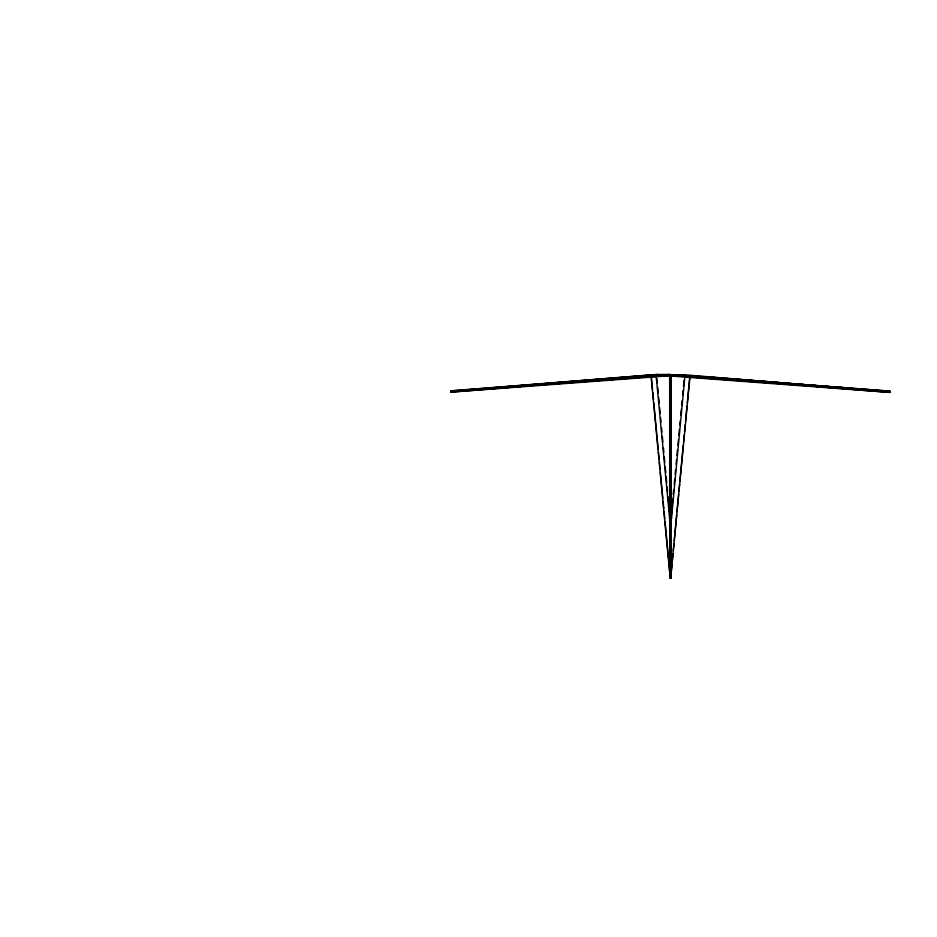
<?xml version="1.0" encoding="UTF-8"?>
<svg xmlns="http://www.w3.org/2000/svg" width="937" height="937" viewBox="0 0 937 937"><rect width="100%" height="100%" fill="white"/><g stroke="black" fill="none" stroke-linecap="round" stroke-linejoin="round"><path stroke-width="1.41" d="M684.256 375.257L890.15 391.174L890.045 392.439L670.869 376.03L670.658 374.964L670.658 578.398L689.972 376.979M670.869 376.03L670.904 518.548L669.65 518.653L656.123 375.76M670.904 578.422L670.915 375.268L684.549 374.765L683.741 375.21M839.751 387.496L689.878 375.257L651.18 374.941L485.471 388.328M671.337 511.649L671.618 508.744M671.314 514.741L671.864 508.826M672.274 504.621L672.825 498.718M673.234 494.513L673.644 490.063M674.195 484.394L674.734 478.62M675.144 474.286L675.554 469.847M676.104 464.166L676.514 459.751M676.924 455.499L677.463 449.643M677.884 445.391L678.423 439.547M678.845 435.272L679.384 429.439M679.793 425.164L680.192 420.783M680.754 415.044L681.293 409.235M681.714 404.936L682.113 400.567M682.663 394.817L683.061 390.471M683.495 386.149L684.022 380.363M670.154 518.864L671.419 518.969L684.935 376.077M670.658 578.398L672.028 563.91M672.297 561.005L672.989 553.767M673.258 550.862L673.949 543.612M674.218 540.719L676.69 514.636M676.971 511.731L678.611 494.349M678.88 491.445L679.571 484.195M679.84 481.302L683.272 445.075M683.553 442.17L684.233 434.92M684.514 432.027L685.193 424.777M685.474 421.884L686.973 405.944M687.254 403.039L689.726 376.955M670.658 374.964L450.955 391.361L458.146 390.729M462.456 390.354L471.088 389.593M473.958 389.335L482.59 388.574M890.115 391.678L670.154 375.21L450.966 391.619L458.158 390.987M462.48 390.6L471.1 389.839M475.422 389.464L482.614 388.832M488.364 388.328L494.115 387.813M498.437 387.438L505.629 386.805M656.825 375.198L656.509 374.46L670.084 374.46L670.189 375.714L451.013 392.123L450.908 390.858L656.767 374.437L657.06 375.257M509.986 386.454L517.271 385.88M521.64 385.529L528.913 384.943M533.282 384.603L540.555 384.018M544.924 383.666L552.209 383.092M556.578 382.741L563.851 382.155M568.22 381.816L576.958 381.113M579.862 380.879L588.6 380.188M591.516 379.953L600.242 379.262M603.159 379.028L611.896 378.325M614.801 378.091L623.538 377.4M626.455 377.166L635.181 376.475M638.097 376.241L646.835 375.538M450.955 391.361L458.193 390.788M462.55 390.436L471.241 389.745M475.598 389.394L481.395 388.937M487.193 388.468L494.443 387.895M500.241 387.426L506.039 386.969M511.836 386.501L517.634 386.044M523.432 385.575L529.229 385.119M535.027 384.65L540.836 384.193M546.634 383.725L553.884 383.151M558.229 382.8L564.027 382.343M569.825 381.874L577.075 381.3M582.873 380.844L588.67 380.375M594.468 379.918L600.266 379.45M606.063 378.993L611.861 378.525M617.67 378.068L623.468 377.599M629.266 377.142L635.063 376.674M640.861 376.217L646.659 375.749M656.802 374.941L652.644 374.941M450.966 391.619L458.263 391.034M462.632 390.682L471.381 389.991M475.762 389.64L481.595 389.171M487.427 388.703L494.713 388.129M500.545 387.66L504.926 387.309M513.675 386.618L518.044 386.267M525.341 385.681L528.257 385.447M538.459 384.638L541.375 384.404M550.124 383.702L553.041 383.467M561.79 382.776L564.706 382.542M573.456 381.839L576.372 381.605M585.121 380.914L588.038 380.68M596.787 379.977L599.703 379.754M608.453 379.052L611.369 378.817M620.118 378.126L623.035 377.892M631.784 377.189L634.7 376.955M643.45 376.264L646.366 376.03M657.317 374.894L656.579 375.21M451.013 392.123L497.676 388.398M500.499 388.176L509.341 387.461M513.593 387.133L521.007 386.536M525.224 386.196L532.673 385.611M538.318 385.154L544.338 384.674M549.949 384.229L557.222 383.643M563.043 383.186L568.864 382.718M576.126 382.144L580.495 381.792M587.768 381.207L592.453 380.832M599.739 380.258L604.119 379.907M612.868 379.204L615.785 378.981M662.881 375.76L670.189 375.714M670.154 578.106L670.4 374.941L670.154 578.106L651.086 376.662M450.908 390.858L670.084 374.46M670.904 374.894L651.192 375.198M670.974 374.765L890.15 391.174M670.904 375.526L890.091 391.924M689.866 375.503L698.592 376.205M702.961 376.557L710.246 377.131M713.151 377.365L721.888 378.056M726.257 378.407L733.53 378.993M736.447 379.227L745.184 379.918M749.541 380.27L756.827 380.844M759.731 381.078L768.469 381.781M772.838 382.12L780.123 382.706M784.48 383.057L793.217 383.748M796.134 383.983L804.86 384.685M807.776 384.908L816.514 385.611M819.418 385.845L828.156 386.536M831.072 386.77L835.441 387.122M690.054 375.714L695.851 376.182M701.649 376.639L707.447 377.107M713.244 377.564L719.042 378.033M726.292 378.607L732.09 379.075M736.435 379.415L743.685 380M749.483 380.457L755.292 380.926M761.09 381.382L766.888 381.851M772.685 382.308L778.483 382.776M784.281 383.233L790.078 383.702M795.876 384.158L801.674 384.627M807.471 385.084L813.269 385.552M819.079 386.009L824.876 386.466M832.126 387.051L836.472 387.391M842.269 387.859L849.519 388.433M855.317 388.902L861.115 389.359M866.912 389.827L874.162 390.401M878.508 390.752L887.21 391.443L878.601 390.659M690.323 375.995L693.239 376.229M701.989 376.92L704.905 377.154M713.654 377.857L716.571 378.091M725.32 378.782L728.236 379.017M736.986 379.719L739.902 379.942M748.651 380.645L751.568 380.879M760.317 381.582L763.233 381.804M771.983 382.507L774.899 382.741M795.302 384.369L798.219 384.603M808.432 385.412L811.348 385.646M820.098 386.349L824.466 386.688M831.763 387.274L836.132 387.625M843.429 388.211L849.262 388.668M855.094 389.136L860.927 389.605M866.76 390.061L874.045 390.647M878.426 390.998L887.175 391.689L878.578 390.916M721.303 378.97L724.207 379.204M732.933 379.907L735.838 380.129M745.688 380.914L748.932 381.183M757.354 381.851L762.015 382.226M769.019 382.776L773.657 383.151M780.685 383.713L786.74 384.193M792.351 384.638L798.383 385.119M804.016 385.575L811.465 386.161M815.682 386.501L824.56 387.215M827.348 387.438L836.191 388.141M839.013 388.363L890.045 392.439M670.904 376.03L671.419 518.969M835.453 386.864L852.717 388.387M855.586 388.632L862.778 389.265M865.659 389.523L874.291 390.284M842.632 387.754L849.812 388.387M855.575 388.89L861.326 389.394M865.636 389.78L874.268 390.542M656.884 378.607L657.306 382.94M657.704 387.286L658.266 393.036M658.664 397.405L659.215 403.191M659.636 407.478L660.163 413.311M660.585 417.574L660.983 421.99M661.545 427.682L661.944 432.109M662.354 436.443L662.904 442.229M663.455 447.886L663.864 452.348M664.274 456.553L664.813 462.48M665.235 466.649L665.774 472.599M666.184 476.757L666.734 482.719M667.144 486.853L667.554 491.398M668.104 496.961L668.514 501.518M668.924 505.851L669.463 511.637M651.332 376.639L652.574 389.687M652.843 392.58L653.534 399.83M653.803 402.723L658.196 449.104M658.465 451.997L659.156 459.247M659.425 462.152L660.116 469.39M660.386 472.295L662.857 498.379M663.138 501.272L663.818 508.522M664.099 511.415L664.778 518.665M665.059 521.569L668.479 557.796M668.76 560.689L670.4 578.082M669.65 375.76L669.65 518.653"/></g></svg>
